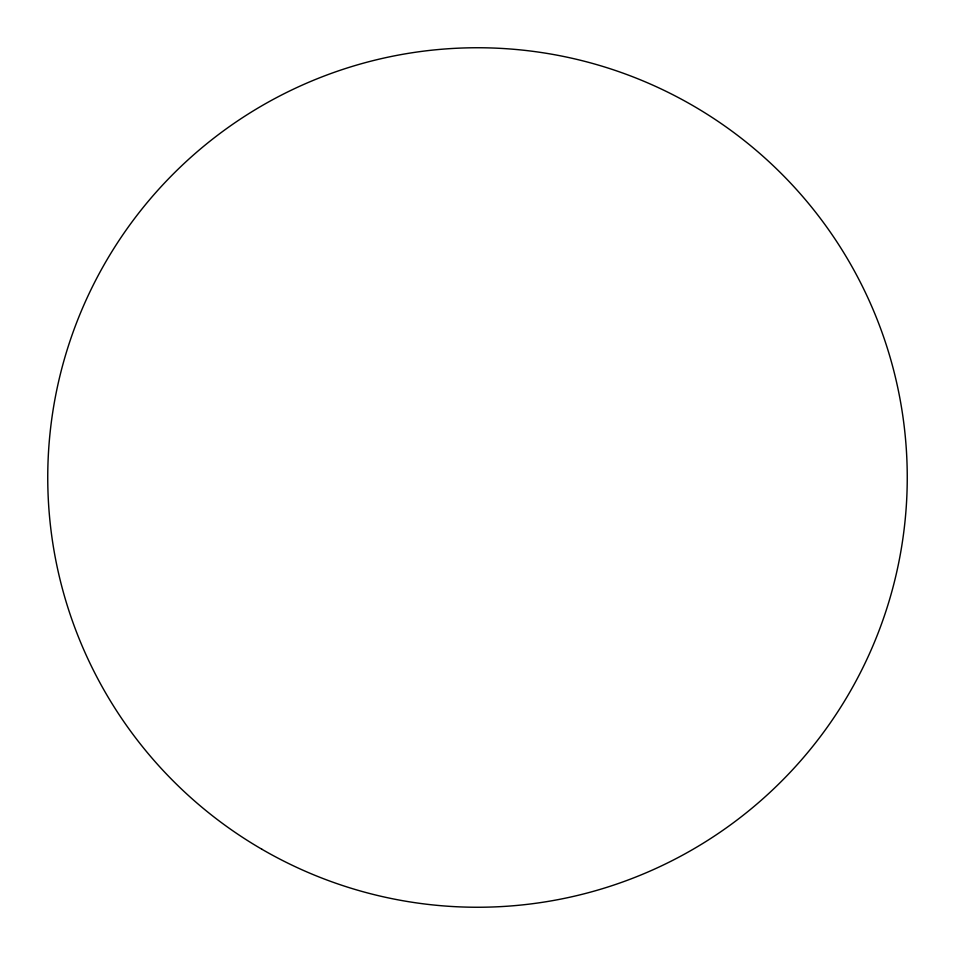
<?xml version="1.0" encoding="UTF-8"?>
<svg xmlns="http://www.w3.org/2000/svg" width="955" height="955" viewBox="0 0 955 955"><rect width="100%" height="100%" fill="white"/><g stroke="black" fill="none" stroke-linecap="round" stroke-linejoin="round"><path stroke-width="1.43" d="M261.945 849.282A429.75 429.75 0 0 0 907.25 478.288A429.75 429.75 0 0 0 263.305 104.931A429.75 429.75 0 0 0 261.945 849.282"/></g></svg>
